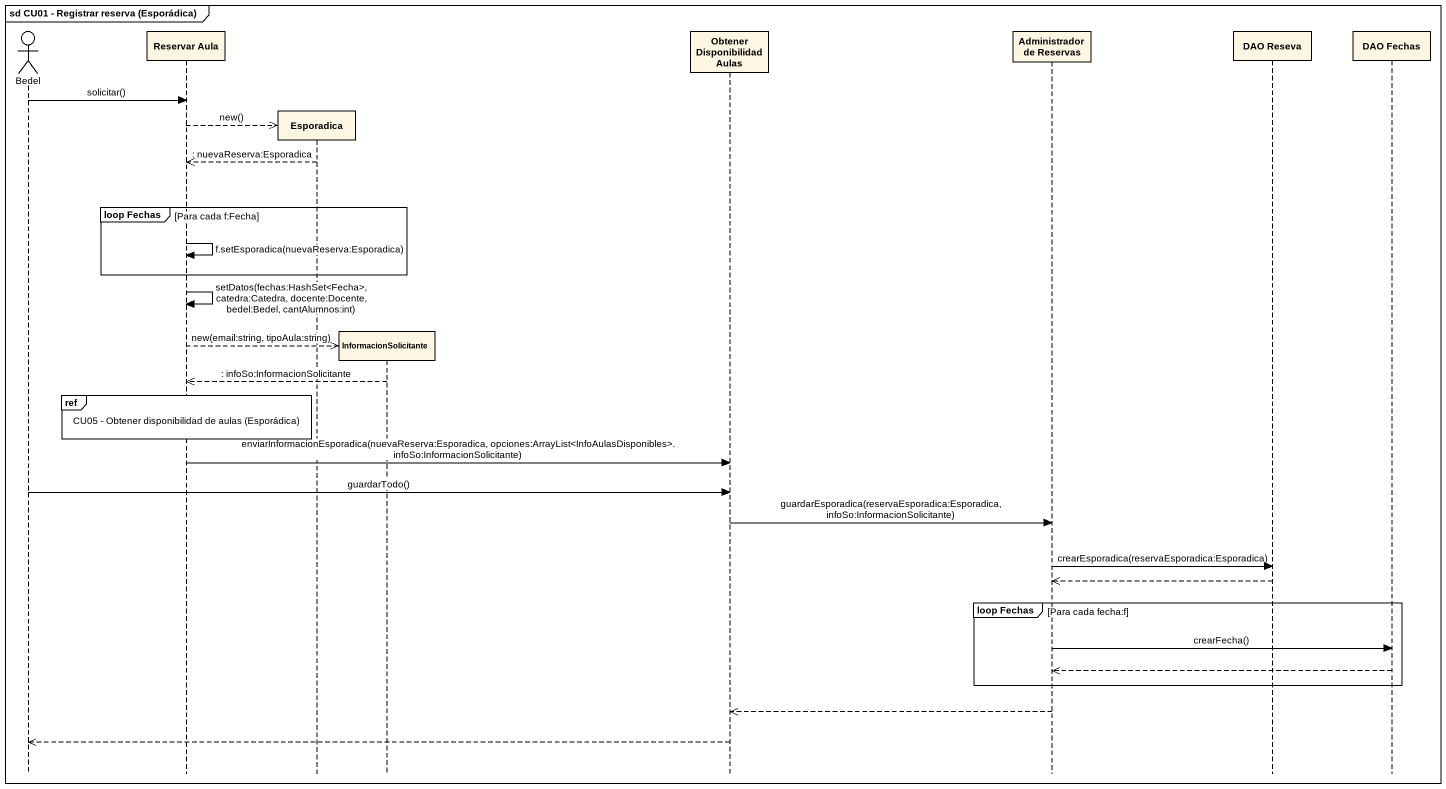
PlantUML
@startuml
mainframe sd CU01 - Registrar reserva (Esporádica)
hide footbox
actor Bedel
participant "Reservar Aula" as Reservar_Aula
participant Esporadica
participant InformacionSolicitante
participant "Obtener Disponibilidad Aulas" as Obtener_Disponibilidad_Aulas
participant "Administrador de Reservas" as Administrador_de_Reservas
participant "DAO Reseva" as DAO_Reseva
participant "DAO Fechas" as DAO_Fechas

Bedel -> Reservar_Aula : solicitar()
Reservar_Aula -->> Esporadica ** : new()
Esporadica -->> Reservar_Aula : : nuevaReserva:Esporadica
group loop Fechas [Para cada f:Fecha]
  Reservar_Aula -> Reservar_Aula : f.setEsporadica(nuevaReserva:Esporadica)
end
Reservar_Aula -> Reservar_Aula : setDatos(fechas:HashSet<Fecha>, catedra:Catedra, docente:Docente, bedel:Bedel, cantAlumnos:int)
Reservar_Aula -->> InformacionSolicitante ** : new(email:string, tipoAula:string)
InformacionSolicitante -->> Reservar_Aula : : infoSo:InformacionSolicitante
ref over Reservar_Aula : CU05 - Obtener disponibilidad de aulas (Esporádica)
Reservar_Aula -> Obtener_Disponibilidad_Aulas : enviarInformacionEsporadica(nuevaReserva:Esporadica, opciones:ArrayList<InfoAulasDisponibles>. infoSo:InformacionSolicitante)
Bedel -> Obtener_Disponibilidad_Aulas : guardarTodo()
Obtener_Disponibilidad_Aulas -> Administrador_de_Reservas : guardarEsporadica(reservaEsporadica:Esporadica, infoSo:InformacionSolicitante)
Administrador_de_Reservas -> DAO_Reseva : crearEsporadica(reservaEsporadica:Esporadica)
DAO_Reseva -->> Administrador_de_Reservas
group loop Fechas [Para cada fecha:f]
  Administrador_de_Reservas -> DAO_Fechas : crearFecha()
  DAO_Fechas -->> Administrador_de_Reservas
end
Administrador_de_Reservas -->> Obtener_Disponibilidad_Aulas
Obtener_Disponibilidad_Aulas -->> Bedel
@enduml
